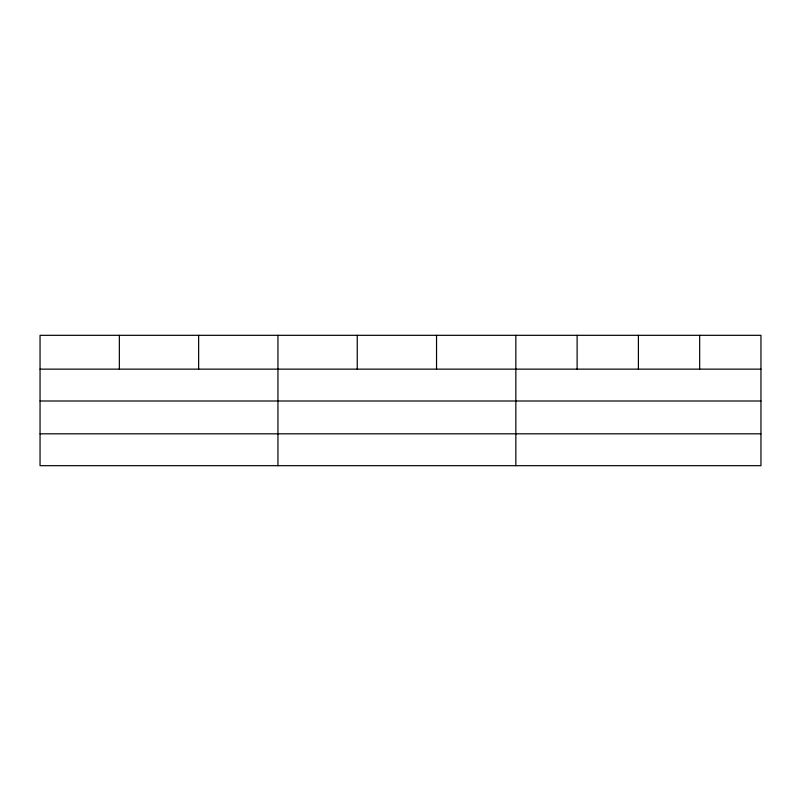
<?xml version="1.0" encoding="UTF-8"?>
<svg xmlns="http://www.w3.org/2000/svg" width="801" height="801" viewBox="0 0 801 801"><rect width="100%" height="100%" fill="white"/><g stroke="black" fill="none" stroke-linecap="round" stroke-linejoin="round"><path stroke-width="1.2" d="M760.95 401.001L760.95 335.319L40.05 335.319L40.05 465.681L760.95 465.681L760.95 401.001L40.05 401.001M40.05 369.141L760.95 369.141M40.05 433.822L760.95 433.822M699.673 335.319L699.673 369.141M638.397 335.319L638.397 369.141M577.12 335.319L577.12 369.141M515.844 335.319L515.844 465.681M436.545 335.319L436.545 369.141M357.246 335.319L357.246 369.141M277.947 335.319L277.947 465.681M198.648 335.319L198.648 369.141M119.349 335.319L119.349 369.141"/></g></svg>
